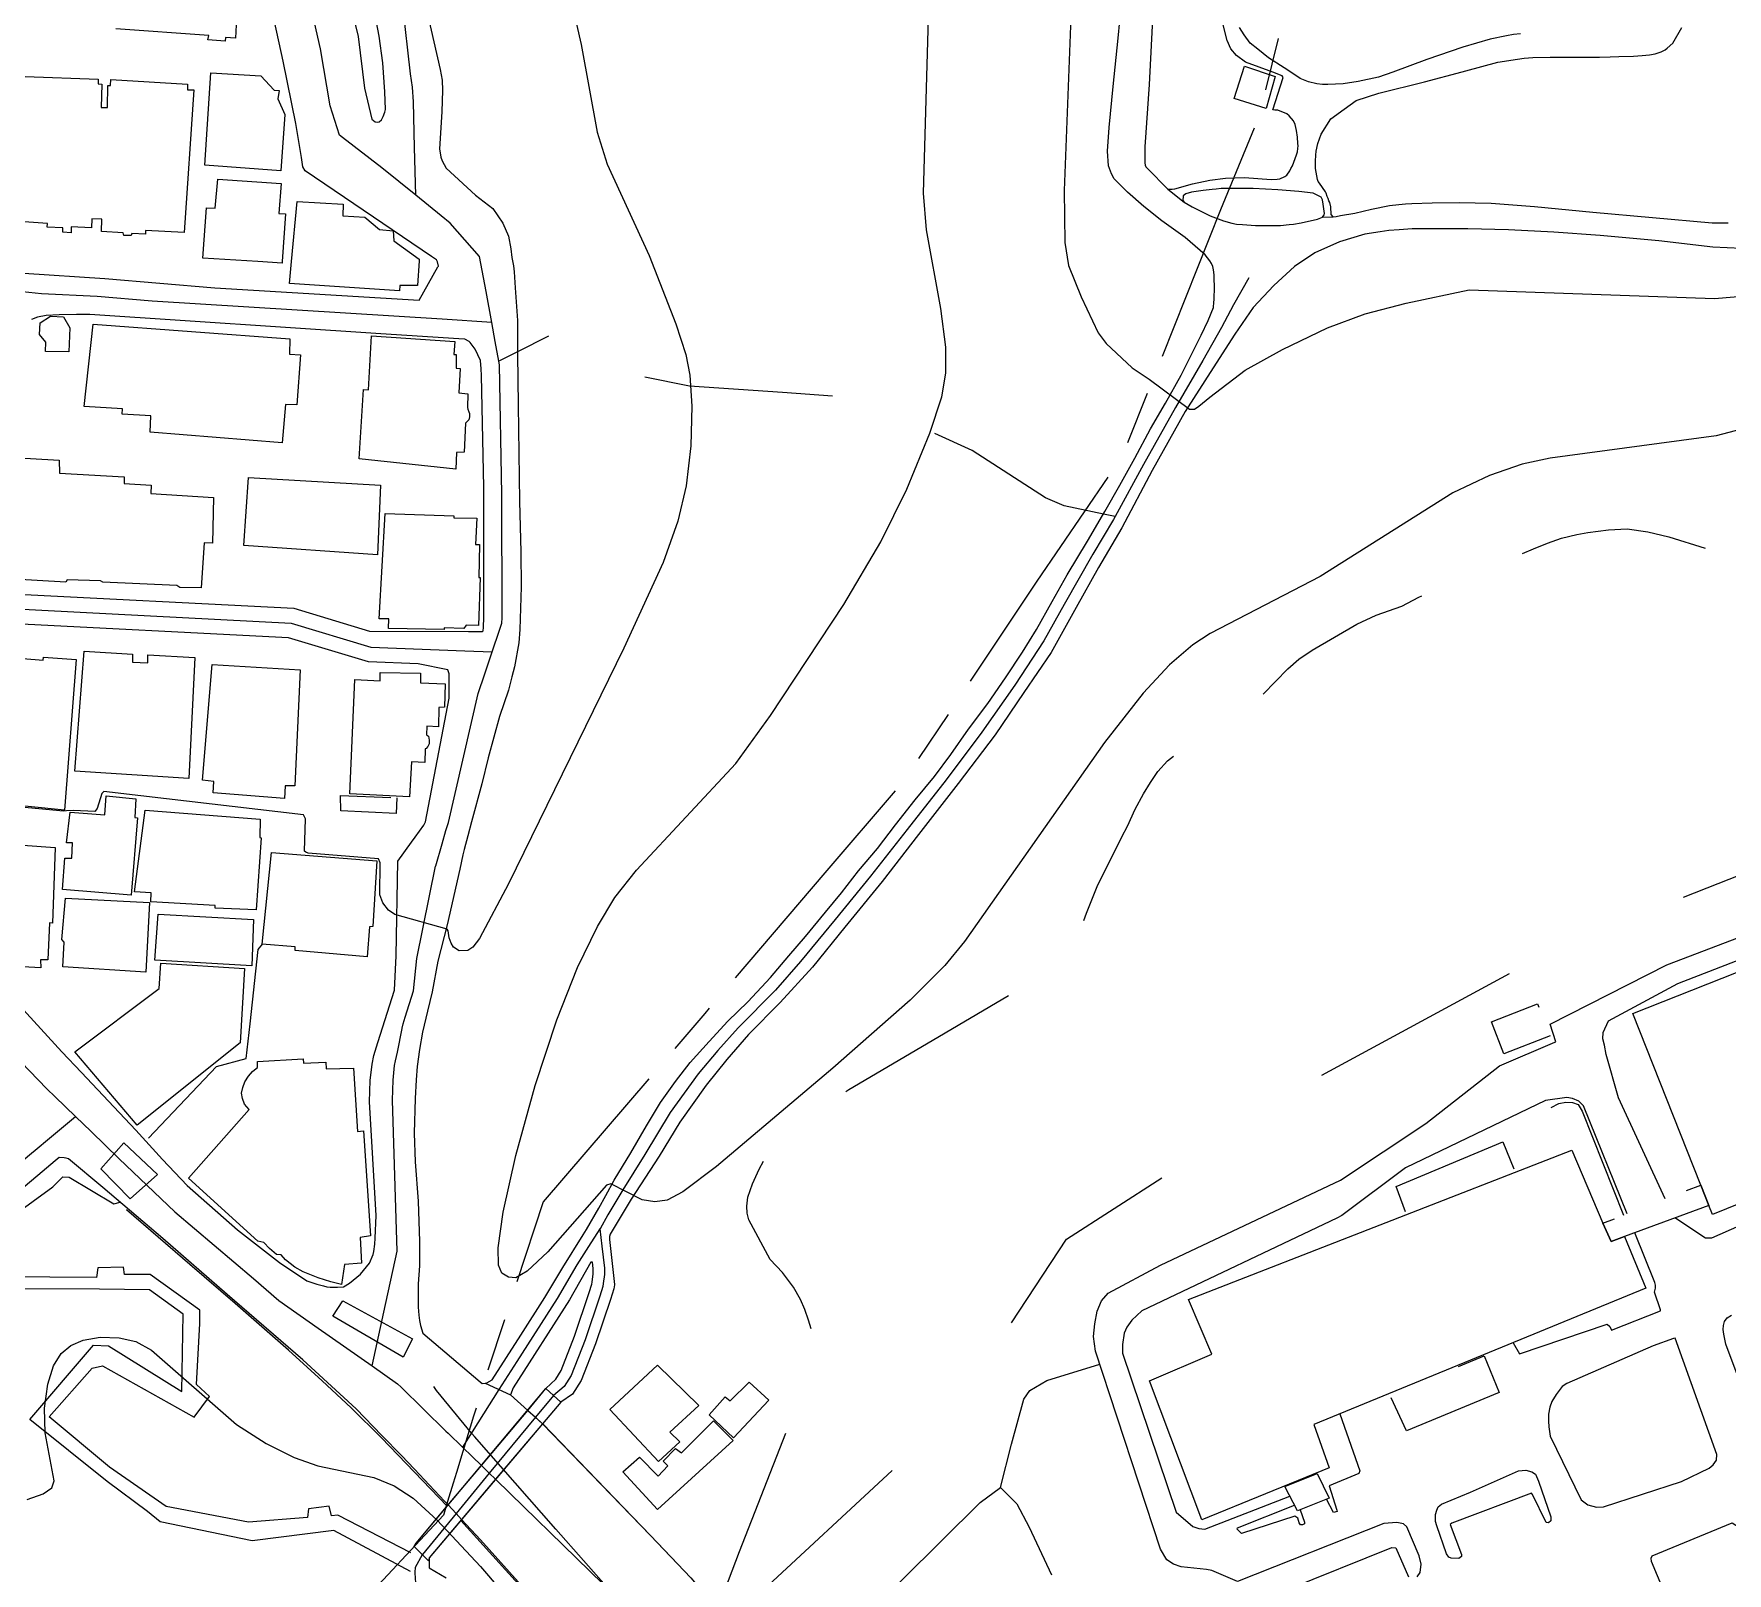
# Model space of a CAD drawing. Header units: millimetres. Extents: x 198785 to 203305, y 542885 to 545889.
# Drawn here: x 200143.1 to 200370.9, y 543731.9 to 543938.9 of the extents above; entities that cross this region are included whole.
import ezdxf

# ---------------------------------------------------------------- set-up
doc = ezdxf.new("R2010")
doc.units = ezdxf.units.MM
for name, pattern in [('FENCE_25K', [54.3, 28.7, -9.2, -16.4]), ('HIDDEN_BULD_25K', [28.8, 18.4, -10.4]), ('HIDDEN_EMD_25K', [50.97, 33.12, -5.36, 7.13, -5.36]), ('HIDDEN_IN_25K', [56.5, 36.5, -20]), ('HIDDEN_SORO_25K', [40.1, 25.4, -14.7])]:
    doc.linetypes.add(name, pattern=pattern)
for name, color, linetype in [('A0013114', 253, 'Continuous'), ('A0013117', 253, 'Continuous'), ('A0013118', 253, 'Continuous'), ('A0023119', 253, 'Continuous'), ('A0023214', 253, 'Continuous'), ('A0023217', 253, 'Continuous'), ('A0033324', 253, 'Continuous'), ('A0043325', 253, 'Continuous'), ('A0073340', 253, 'Continuous'), ('B0014111', 253, 'Continuous'), ('B0014112', 253, 'Continuous'), ('B0014113', 253, 'Continuous'), ('B0014115', 253, 'Continuous'), ('B0014116', 253, 'Continuous'), ('B0024120', 253, 'Continuous'), ('C0076117', 253, 'Continuous'), ('F0017111', 253, 'Continuous'), ('F0017114', 253, 'Continuous'), ('F0047224', 253, 'Continuous'), ('G0018117', 253, 'Continuous')]:
    doc.layers.add(name, color=color, linetype=linetype)

msp = doc.modelspace()

# ---------------------------------------------------------------- linework, layer by layer
at = {"layer": 'A0013114'}
for points in [[(200132.62, 543817.67), (200132.75, 543816.96), (200134.65, 543814.65), (200140.31, 543809.23), (200146.89, 543802.03), (200149.54, 543799.22), (200153.88, 543794.6), (200156.83, 543791.47), (200160.45, 543787.56), (200163.73, 543784.05), (200170.51, 543778.08), (200176.18, 543773.68), (200179.83, 543771.23), (200181.21, 543770.78), (200182.1, 543770.54), (200182.53, 543770.44), (200183, 543770.39), (200183.46, 543770.36), (200183.99, 543770.37)], [(200209.82, 543729.01), (200203.22, 543736.38), (200200.66, 543739.14), (200199.93, 543739.93), (200198.86, 543741.09), (200198.37, 543741.62), (200194.34, 543745.89), (200192.59, 543747.74), (200189.94, 543750.45), (200186.46, 543754), (200179.29, 543760.61), (200169.15, 543769.37), (200160.47, 543776.94), (200152.4, 543783.79), (200147.78, 543787.63), (200147.5, 543787.71)], [(200195.43, 543764.21), (200203.15, 543757.63), (200203.45, 543757.44), (200203.85, 543757.46)], [(200207.24, 543755.9), (200209.55, 543753.81), (200210.59, 543752.88), (200211.54, 543752.02), (200211.57, 543751.99), (200226.05, 543736.97), (200231.51, 543731.3), (200235.08, 543727.05), (200238.33, 543723.18), (200240.97, 543720.05), (200267.13, 543684.93), (200267.62, 543684.52), (200268.12, 543684.13), (200269.11, 543683.83)]]:
    msp.add_lwpolyline(points, dxfattribs=at)
at = {"layer": 'A0013117'}
for points in [[(200194.88, 543946.89), (200197.77, 543934.08), (200198.03, 543932.66), (200198.11, 543931.26), (200198.02, 543928.43), (200197.67, 543923.37), (200197.79, 543922.89), (200197.85, 543922.32), (200198.06, 543921.84), (200198.59, 543920.85), (200202.51, 543917.2), (200204.86, 543915.42), (200206.22, 543913.42), (200206.98, 543911.7), (200207.3, 543909.98), (200207.44, 543908.83), (200207.63, 543907.72), (200207.72, 543906.88), (200207.88, 543904.74), (200208.16, 543900.37), (200208.19, 543897.56), (200208.2, 543895.82), (200208.25, 543888.97), (200208.47, 543876.06), (200208.61, 543869.18), (200208.66, 543864.53), (200208.56, 543860.23), (200208.48, 543858.82), (200208.38, 543857.03), (200207.79, 543853.77), (200207.44, 543852.44), (200206.97, 543850.66), (200205.74, 543847.09), (200204.25, 543841.53), (200203.4, 543838.06), (200201.99, 543832.94), (200201.51, 543831.07), (200201.03, 543829.2), (200200.85, 543828.49), (200200.41, 543826.57), (200198.7, 543819.11), (200197.46, 543814.2), (200196.71, 543810.08), (200196.09, 543807.47), (200195.42, 543804.65), (200195, 543802.35), (200194.7, 543800.06), (200194.55, 543798.26), (200194.42, 543795.76), (200194.3, 543791.09), (200194.42, 543787.21), (200194.8, 543781.94), (200194.99, 543776.51), (200195.01, 543773.26), (200194.84, 543770.82), (200194.84, 543767.68), (200194.91, 543766.61), (200194.99, 543765.87), (200195.12, 543765.22), (200195.43, 543764.21)], [(200141.8, 543906.73), (200152.67, 543906.01), (200167.46, 543904.76), (200194.96, 543903.07), (200197.47, 543907.57), (200197.56, 543907.65), (200197.41, 543908.24), (200197.27, 543908.52), (200196.63, 543908.94), (200179.63, 543920.46), (200179.32, 543921.01), (200179.11, 543922.26), (200178.35, 543926.82), (200176.65, 543935.23), (200174.57, 543944.89)], [(200185.15, 543945.11), (200186.73, 543938.52), (200187.61, 543931.58), (200188.58, 543927.4), (200189.02, 543927.04), (200189.4, 543927), (200189.59, 543927.07), (200189.9, 543927.34), (200190.13, 543927.78), (200190.34, 543928.35), (200190.42, 543928.7), (200190.36, 543931.09), (200190.07, 543935), (200189.59, 543938.59), (200188.54, 543944.02)], [(200203.85, 543757.46), (200204.06, 543757.52), (200204.76, 543757.9), (200208.61, 543763.92), (200211.85, 543768.99), (200214.28, 543773.02), (200217, 543777.39), (200217.44, 543778.13), (200219.14, 543781.01), (200220.07, 543782.71), (200221.19, 543784.76), (200223.42, 543788.42), (200225.54, 543792.06), (200227.4, 543795.22), (200229.43, 543798.05), (200231.39, 543800.59), (200233.94, 543803.41), (200236.48, 543806.13), (200239.16, 543808.75), (200242.22, 543811.99), (200244.68, 543814.94), (200246.92, 543817.51), (200249.62, 543820.8), (200251.75, 543823.4), (200254.05, 543826.36), (200256.58, 543829.36), (200259.03, 543832.52), (200261.68, 543835.91), (200264.25, 543839.05), (200266.45, 543841.99), (200268.83, 543845.4), (200271.43, 543848.86), (200273.82, 543852.31), (200276.1, 543855.76), (200277.98, 543858.81), (200280.08, 543862.56), (200282.12, 543866.15), (200284.84, 543870.66), (200287.19, 543874.69), (200289.19, 543878.22), (200291.22, 543881.84), (200293.33, 543885.77), (200295.34, 543889.23), (200297.44, 543892.99), (200298.93, 543895.96), (200300.11, 543898.36), (200301.07, 543900.34), (200301.77, 543902.09), (200301.84, 543902.8), (200301.89, 543903.13), (200301.94, 543904.91), (200301.9, 543905.95), (200301.87, 543906.5), (200301.8, 543907.16), (200301.69, 543907.61)], [(200309.9, 543905.05), (200307.11, 543902.09), (200304.68, 543898.5), (200301.74, 543893.99), (200297.97, 543888.11), (200293.54, 543880.18), (200289.47, 543872.48), (200286.33, 543867.15), (200283.33, 543861.78), (200279.97, 543855.71), (200276.3, 543850.34), (200272.44, 543844.65), (200267.43, 543838.1), (200262.12, 543831.26), (200257.24, 543824.93), (200252.2, 543818.78), (200247.84, 543813.4), (200243.5, 543808.66), (200239.26, 543804.36), (200236.32, 543801), (200233.55, 543797.54), (200230.03, 543792.54), (200227.22, 543787.99), (200223.48, 543782.2), (200220.63, 543777.5), (200220.57, 543777.18), (200220.57, 543776.78), (200221.22, 543770.74), (200221.21, 543770.67), (200221.14, 543770.13), (200220.69, 543768.71), (200218.67, 543762.77), (200216.76, 543757.81), (200215.6, 543755.98), (200214, 543754.93), (200211.54, 543752.02), (200205.23, 543744.54), (200200.66, 543739.14), (200196.29, 543733.96), (200196.23, 543733.59)], [(200139.25, 543863.66), (200178.08, 543861.65), (200188.26, 543858.58), (200201.61, 543858.55), (200203.42, 543858.54), (200203.55, 543858.64), (200203.59, 543859.06), (200203.65, 543860.47), (200203.65, 543877.93), (200203.33, 543892.94), (200203.29, 543893.83), (200203.19, 543894.95), (200202.47, 543896.51), (200201.82, 543897.37), (200201.67, 543897.52), (200201.09, 543897.82), (200200.29, 543897.9), (200189.8, 543898.54), (200150.65, 543901.17), (200148.89, 543901.17)], [(200148.89, 543901.17), (200146.54, 543901.13), (200144.8, 543901), (200143.64, 543900.78), (200142.81, 543900.48)], [(200183.99, 543770.37), (200184.78, 543770.44), (200185.57, 543770.91), (200187.05, 543772.14), (200188.29, 543773.6), (200188.76, 543774.77), (200188.84, 543775.19), (200188.98, 543776.17), (200189.05, 543776.97), (200189.15, 543780.01), (200188.29, 543795.3), (200188.37, 543798.15), (200188.62, 543800.35), (200188.86, 543801.53), (200189.38, 543803.26), (200191.64, 543810.32), (200191.84, 543814.94), (200192.07, 543827.66), (200193.94, 543830.23), (200194.43, 543830.9), (200195.59, 543832.48), (200195.82, 543832.94), (200198.98, 543849.56), (200199, 543850.44), (200198.98, 543852.85), (200198.79, 543853.37), (200194.82, 543854.18), (200188.12, 543854.44), (200177.39, 543857.68), (200138.85, 543859.67)], [(200147.5, 543787.71), (200147.19, 543787.78), (200146.52, 543787.8), (200146.02, 543787.38), (200145.4, 543786.86), (200143.65, 543785.41), (200139.12, 543781.57)], [(200194.3, 543735.52), (200194.56, 543735.97), (200198.86, 543741.09), (200203.32, 543746.4), (200209.55, 543753.81), (200212.01, 543756.74), (200213.33, 543758.01), (200214.07, 543759.16), (200215.85, 543763.79), (200217.84, 543769.65), (200218.2, 543770.78), (200218.23, 543771.04), (200218.37, 543772.17), (200218.37, 543772.87), (200218.27, 543773.74), (200218.03, 543773.72), (200215.16, 543768.66), (200207.58, 543756.82), (200207.24, 543755.9)]]:
    msp.add_lwpolyline(points, dxfattribs=at)
at = {"layer": 'A0013118'}
for points in [[(200301.69, 543907.61), (200301.5, 543908.02), (200301.28, 543908.37), (200300.68, 543909.17), (200297.97, 543911.49), (200294.85, 543913.75), (200292.43, 543915.7), (200290.22, 543917.6), (200289.01, 543918.81), (200288.41, 543919.39), (200288.05, 543920.05), (200287.67, 543921.14), (200287.53, 543923.1), (200287.77, 543926.31), (200288.3, 543931.83), (200288.99, 543938.31), (200289.62, 543945.36)], [(200293.65, 543941.7), (200293.13, 543932.09), (200292.56, 543923.71), (200292.56, 543921.56), (200292.61, 543921.24), (200292.69, 543920.99), (200292.91, 543920.79), (200295.65, 543918.02), (200297.85, 543916.24), (200298.94, 543915.62), (200301.32, 543914.41), (200303.15, 543913.74), (200304.26, 543913.42), (200304.88, 543913.29), (200305.7, 543913.24), (200307.43, 543913.12), (200308.12, 543913.12), (200308.56, 543913.12), (200309.8, 543913.12), (200310.81, 543913.14), (200311.95, 543913.24), (200312.54, 543913.29), (200313.59, 543913.46), (200315.76, 543913.98), (200316.21, 543914.16), (200316.46, 543914.26), (200317.87, 543914.31), (200318.29, 543914.35), (200318.85, 543914.47), (200320.79, 543914.77), (200323.06, 543915.34), (200325.46, 543915.83), (200326.72, 543915.96), (200327.61, 543916.05), (200328.45, 543916.1), (200331.22, 543916.18), (200334.81, 543916.23), (200339.12, 543916.12), (200344.97, 543915.7), (200352.8, 543914.93), (200368.85, 543913.49), (200371.02, 543913.47)], [(200295.65, 543918.02), (200295.93, 543918.02), (200296.22, 543918.02), (200296.61, 543918.04), (200298.96, 543918.73), (200301.29, 543919.2), (200303.42, 543919.5), (200305.94, 543919.57), (200309.56, 543919.33), (200310.34, 543919.35), (200310.69, 543919.42), (200311.39, 543919.7), (200311.66, 543919.89), (200312.05, 543920.49), (200312.2, 543920.79), (200312.4, 543921.16), (200312.97, 543922.62), (200313.07, 543923.01), (200313.15, 543923.48), (200313.17, 543923.83), (200313.15, 543924.13), (200313.07, 543925.01), (200312.95, 543925.91), (200312.87, 543926.28), (200312.77, 543926.7), (200312.57, 543927.19), (200311.95, 543927.88), (200311.64, 543928.16), (200310.45, 543928.63), (200310.03, 543928.63), (200309.78, 543928.66), (200311.14, 543933.01), (200311.04, 543933.25), (200309.77, 543933.72), (200306.1, 543935.09), (200304.89, 543935.98), (200304.12, 543936.86), (200303.63, 543938.01), (200303.03, 543940.3)], [(200343.08, 543938.89), (200342.14, 543938.79), (200341.2, 543938.63), (200338.98, 543938.19), (200335.33, 543937.08), (200330.49, 543935.43), (200325.91, 543933.76), (200323.98, 543933.05), (200321.23, 543932.48), (200319.21, 543932.19), (200317.15, 543932.09), (200316.44, 543932.09), (200315.7, 543932.16), (200314.56, 543932.46), (200313.44, 543932.9), (200312.17, 543933.73), (200311.29, 543934.31), (200309.17, 543935.66), (200307.76, 543936.84), (200306.72, 543937.66), (200305.92, 543938.77), (200305.3, 543939.73)], [(200317.87, 543914.31), (200317.6, 543914.6), (200317.57, 543915.62), (200317.42, 543916.21), (200317.3, 543916.43), (200317.2, 543916.75), (200317.08, 543917.02), (200316.95, 543917.45), (200316.85, 543917.66), (200316.03, 543918.81), (200315.87, 543919.05), (200315.77, 543919.3), (200315.52, 543920.79), (200315.5, 543921.78), (200315.56, 543922.59), (200315.62, 543923.14), (200315.81, 543924.15), (200316.26, 543925.39), (200317.59, 543927.47), (200319.36, 543928.77), (200320.98, 543929.91), (200324.03, 543930.92), (200330.17, 543932.43), (200335.23, 543933.78), (200335.73, 543933.91), (200340.03, 543935.07), (200342.69, 543935.49), (200343.58, 543935.62), (200344.76, 543935.72), (200347.09, 543935.74), (200348.62, 543935.74), (200349.86, 543935.74), (200352.55, 543935.74), (200353.69, 543935.74), (200355.13, 543935.78), (200356.32, 543935.84), (200358.29, 543935.89), (200359.43, 543935.96), (200360.45, 543936.06), (200361.19, 543936.21), (200362.01, 543936.46), (200362.54, 543936.73), (200362.8, 543936.97), (200363.56, 543937.64), (200364.78, 543939.76)], [(200316.46, 543914.26), (200316.68, 543914.55), (200316.7, 543914.73), (200316.56, 543915.98), (200316.46, 543916.58), (200316.26, 543916.95), (200315.19, 543917.45), (200313.29, 543917.7), (200310.45, 543917.92), (200307.11, 543918.11), (200304.73, 543918.12), (200303.25, 543918.11), (200302.82, 543918.09), (200302.16, 543918.02), (200301.62, 543917.95), (200300.38, 543917.82), (200298.82, 543917.62), (200298.08, 543917.38), (200297.91, 543917.26), (200297.73, 543917.13), (200297.7, 543917), (200297.66, 543916.56), (200297.7, 543916.43), (200297.85, 543916.24)], [(200372.79, 543910.03), (200368.97, 543910.22), (200361.69, 543911.04), (200353.8, 543911.77), (200347.57, 543912.23), (200341.46, 543912.56), (200336, 543912.67), (200334.58, 543912.69), (200332.79, 543912.69), (200330.07, 543912.69), (200328.49, 543912.67), (200326.75, 543912.54), (200325.37, 543912.44), (200324.21, 543912.27), (200322.13, 543911.95), (200318.74, 543910.92), (200315.44, 543909.45), (200312.67, 543907.63), (200309.9, 543905.05)], [(200362.52, 543782.23), (200356.26, 543795.84), (200354.62, 543801.65), (200354.38, 543802.93), (200354.17, 543803.75), (200354.22, 543804.6), (200354.9, 543806.18), (200364.23, 543811.21), (200406.25, 543827.47)], [(200329.18, 543731.42), (200329.59, 543732.02), (200329.73, 543733.12), (200329.44, 543734.25), (200327.78, 543738.15), (200327.36, 543738.54), (200326.45, 543738.73), (200324.68, 543738.58), (200305.03, 543730.8), (200301.55, 543732.27), (200300.87, 543732.42), (200297.45, 543732.76), (200296.39, 543733.12), (200295.53, 543733.71), (200294.65, 543735.13), (200285.91, 543761.78), (200285.65, 543763.76), (200285.82, 543765.45), (200286.13, 543767.15), (200286.71, 543768.55), (200287.61, 543769.58), (200294.66, 543773.32), (200318.87, 543784.74), (200330.37, 543792.39), (200340.26, 543800.14), (200347.71, 543803.3), (200347.85, 543803.36), (200347.05, 543805.74), (200362.76, 543813.72), (200390.42, 543824.24)], [(200357.44, 543780.25), (200351.56, 543794.77), (200350.91, 543795.4), (200350.06, 543795.76), (200349.31, 543795.86), (200346.45, 543795.49), (200327.6, 543786.43), (200319.05, 543780.03), (200318.37, 543779.63), (200292.17, 543767.17), (200290.82, 543765.92), (200290.14, 543765), (200289.78, 543764.2), (200289.53, 543762.65), (200289.55, 543761.51), (200296.79, 543740.13), (200299.01, 543738.19), (200299.84, 543737.94), (200300.63, 543737.84), (200312.04, 543742.28)], [(200375.49, 543782.79), (200376.27, 543780.99), (200376.29, 543780.29), (200368.77, 543776.98), (200367.96, 543776.98), (200363.84, 543779.68)], [(200342.08, 543762.9), (200342.93, 543761.41), (200354.76, 543765.38), (200355.09, 543765.07), (200355.31, 543764.58), (200361.91, 543767.18), (200361.9, 543767.31), (200361.11, 543769.7), (200361.23, 543770.22), (200361.25, 543770.65), (200361.17, 543771.02), (200358.47, 543777.7)], [(200375.29, 543750.48), (200370.72, 543762.7), (200370.44, 543764.06), (200370.35, 543764.66), (200370.38, 543765.22), (200370.51, 543765.78), (200370.87, 543766.23), (200371.46, 543766.63)], [(200363.9, 543763.51), (200363.65, 543763.48), (200360.94, 543762.48), (200349.31, 543757.42), (200348.7, 543757.01), (200347.87, 543755.94), (200347.31, 543755.01), (200347.04, 543754.24), (200346.86, 543753.28), (200346.86, 543752.34), (200346.88, 543751.58), (200347.08, 543750.34), (200351.22, 543741.79), (200352.15, 543741.11), (200353.29, 543740.8), (200354.24, 543740.82), (200364.72, 543744.25), (200368.47, 543746.03), (200369.01, 543746.49), (200369.43, 543747.1), (200369.5, 543747.88), (200363.9, 543763.51)], [(200318.79, 543753.34), (200321.47, 543745.66), (200321.33, 543745.34), (200317.34, 543743.64), (200318.37, 543740.41), (200318.44, 543740.2), (200317.92, 543740.08), (200317.01, 543741.89)], [(200346.85, 543738.7), (200346.55, 543738.73), (200344.69, 543742.48), (200344.55, 543742.66), (200333.85, 543738.65), (200333.61, 543738.46), (200335.15, 543734.41), (200335.14, 543734.15), (200334.8, 543733.9), (200333.77, 543733.92), (200333.44, 543734.09), (200333.14, 543734.54), (200331.82, 543738.29), (200331.66, 543738.85), (200331.67, 543739.79), (200331.83, 543740.38), (200332.03, 543740.82), (200332.46, 543741.19), (200336.37, 543742.82), (200342.81, 543745.69), (200343.78, 543745.78), (200344.6, 543745.55), (200345.08, 543745.22), (200345.51, 543744.29), (200347.15, 543739.49), (200347.15, 543738.96), (200346.85, 543738.7)], [(200313.45, 543740.42), (200314.03, 543738.78), (200314.03, 543738.56), (200313.77, 543738.43), (200313.47, 543738.44), (200313.32, 543738.69), (200313.13, 543739.3), (200312.74, 543739.59), (200305.55, 543737.27), (200304.98, 543737.84), (200305.01, 543738.03), (200312.68, 543741.07)], [(200351.34, 543724.7), (200362.06, 543729.05), (200362.38, 543729.27), (200362.32, 543729.65), (200360.7, 543733.48), (200360.64, 543733.95), (200360.78, 543734.24), (200371.55, 543738.67), (200372.06, 543738.38), (200372.6, 543737.7), (200374.9, 543731.92), (200374.9, 543731.42), (200374.61, 543730.97)], [(200311.74, 543729.74), (200325.79, 543735.35), (200326.3, 543735.31), (200328, 543731.41)]]:
    msp.add_lwpolyline(points, dxfattribs=at)
at = {"layer": 'A0023119', "linetype": 'HIDDEN_SORO_25K', "flags": 128}
for points in [[(200235.08, 543727.05), (200238.05, 543734.84), (200244.94, 543752.47), (200245.96, 543754.82), (200246.8, 543757.16), (200247.58, 543759.71), (200248, 543762.67), (200247.81, 543764.28), (200247.3, 543765.95), (200246.82, 543767.37), (200246.26, 543768.72), (200245.28, 543770.36), (200243.83, 543772.34), (200242.16, 543774.11), (200239.29, 543779.43), (200239.08, 543780.33), (200239.04, 543781.25), (200239.16, 543782.48), (200239.78, 543784.29), (200240.68, 543786.24), (200241.88, 543788.4), (200243.73, 543790.75), (200249.55, 543794.96), (200252.76, 543796.93), (200263.19, 543803.1), (200275.85, 543810.57), (200279.93, 543813.1), (200280.61, 543813.67), (200281.52, 543814.81), (200282.34, 543815.95), (200283.12, 543817.13), (200283.95, 543818.71), (200284.71, 543820.65), (200286.15, 543824.25), (200289.45, 543830.93), (200290.21, 543832.35), (200291.26, 543834.64), (200292.38, 543836.72), (200293.3, 543838.24), (200294.29, 543839.71), (200295.59, 543841.13), (200298.27, 543843.23), (200300.2, 543844.57), (200303.25, 543846.32), (200304.44, 543846.98), (200305.83, 543847.75), (200306.91, 543848.6), (200308.14, 543849.8), (200311.79, 543853.5), (200313.27, 543854.82), (200315.08, 543856.03), (200321.09, 543859.5), (200323.68, 543860.71), (200327.11, 543861.96), (200329.4, 543863.13), (200334.78, 543865.84), (200340.12, 543867.54), (200341.45, 543868.14), (200343.25, 543868.99), (200344.82, 543869.63), (200346.72, 543870.42), (200348.6, 543871.09), (200350.65, 543871.56), (200352.15, 543871.84), (200354.9, 543872.19), (200357.45, 543872.33), (200360.21, 543871.93), (200363.02, 543871.26), (200368.01, 543869.72), (200370.44, 543868.96), (200374.75, 543867.78), (200376.46, 543867.3), (200382.74, 543864.92), (200385.21, 543864.13), (200388.86, 543863.24), (200391.42, 543862.9), (200393.78, 543863.06), (200395.37, 543863.38), (200397.08, 543863.66), (200402.71, 543866.45), (200410.19, 543871.55), (200413.89, 543875.65), (200415.14, 543877.07), (200416.13, 543878.53), (200417.52, 543880.95), (200418.15, 543882.61), (200418.42, 543884.16), (200418.78, 543885.85), (200419.25, 543888.16), (200419.72, 543890.49), (200420.1, 543892.42), (200420.83, 543896.37), (200420.99, 543898.02), (200421.45, 543900.3), (200421.7, 543901.87), (200422.09, 543903.24), (200422.77, 543904.58), (200423.94, 543905.5), (200426.4, 543906.54), (200432.17, 543908.07), (200437.74, 543909.82), (200438.79, 543910.3), (200440.6, 543911.5), (200445.21, 543917.48), (200446.8, 543919.33), (200456.02, 543925.24), (200459.06, 543927.54), (200461.6, 543933.58)], [(200286.98, 543874.32), (200281.72, 543875.42), (200279.2, 543876.49), (200269.31, 543882.89), (200259.58, 543887.33), (200252.09, 543890.04), (200243.83, 543890.67), (200231.33, 543891.53), (200224.41, 543892.91), (200218.12, 543896.6), (200213.78, 543898.91), (200212.53, 543898.31), (200208.2, 543896.13)], [(200208.2, 543896.13), (200205.68, 543894.86)], [(200288.56, 543874), (200286.98, 543874.32)], [(200273.15, 543743.45), (200274.63, 543749.27), (200276.26, 543755.32), (200277.1, 543756.49), (200279.39, 543757.83), (200286.49, 543760.02)], [(200273.7, 543713.98), (200273.19, 543713.71), (200270.2, 543711.37), (200267.21, 543709.8), (200263.86, 543709.51), (200260.53, 543709.85), (200257.65, 543710.89), (200254.99, 543713.61), (200253.59, 543716.71), (200252.87, 543720.67), (200252.93, 543722.13), (200253.35, 543724.18), (200254.01, 543725.22), (200259.95, 543731.07), (200270.39, 543741.41), (200273.15, 543743.45)], [(200273.15, 543743.45), (200275.35, 543741.24), (200276.98, 543738.12), (200280.02, 543731.7)], [(200126.62, 543718.54), (200127.98, 543719.91), (200129.97, 543721.92), (200135.5, 543724.76), (200141.36, 543728.84), (200142.82, 543729.45), (200148.89, 543729.52), (200156.55, 543727.18), (200157.17, 543726.41), (200157.11, 543722.21), (200158.43, 543716.61), (200159.67, 543715.96), (200166.38, 543714.47), (200169.41, 543714.1), (200171.61, 543713.83), (200173.7, 543713.5), (200174.66, 543713.18), (200177.66, 543712.57), (200178.68, 543712.35), (200180.3, 543712.2), (200181.02, 543712.13), (200182.76, 543712.12), (200183.04, 543712.22), (200183.86, 543712.53), (200184.84, 543713.28), (200186.61, 543717.04), (200187.67, 543718.08), (200188.23, 543718.31), (200189.47, 543718.53), (200192.02, 543719.21), (200192.62, 543719.53), (200193.43, 543720.08), (200193.82, 543720.52), (200194.15, 543721.15), (200194.36, 543721.9), (200194.72, 543726.55), (200194.51, 543730.68), (200194.47, 543731.19), (200194.43, 543731.99), (200194.46, 543732.72), (200195.4, 543734.42)]]:
    msp.add_lwpolyline(points, dxfattribs=at)
at = {"layer": 'A0023214'}
msp.add_lwpolyline([(200132.15, 543810.21), (200144.87, 543797.05), (200145.98, 543795.97), (200148.72, 543793.32), (200150.82, 543791.3), (200154.61, 543787.63), (200162.1, 543780.5), (200172.67, 543771.53), (200176.08, 543768.57), (200181.35, 543764.88), (200188.62, 543759.78), (200192.05, 543757.38), (200192.52, 543756.92), (200198.56, 543751.03), (200198.85, 543750.75), (200200.77, 543748.88), (200202.08, 543747.6), (200203.32, 543746.4), (200204.39, 543745.35), (200205.23, 543744.54), (200207.18, 543742.63), (200225.04, 543725.23)], dxfattribs=at)
at = {"layer": 'A0023217'}
for points in [[(200194.49, 543917.19), (200194.34, 543923.61), (200194.19, 543929.76), (200194.04, 543931.72), (200193.81, 543933.51), (200192.74, 543942.68), (200189.59, 543955.35), (200187.24, 543964.78), (200173.43, 544022.99), (200172.76, 544027.05), (200172.5, 544030.52), (200172.5, 544033.91)], [(200194.49, 543917.19), (200189.95, 543920.86), (200184.66, 543924.94), (200184.25, 543925.26), (200182.98, 543929.2), (200181.69, 543936.87), (200179.86, 543945), (200178.96, 543948.36), (200177.83, 543951.14), (200176.01, 543954.8), (200175.75, 543955.27), (200174.66, 543957.28), (200172.91, 543960.18), (200170.56, 543964.06), (200164.91, 543972.87), (200163.12, 543975.86), (200161.43, 543978.68)], [(200204.71, 543900.1), (200203.95, 543904.23), (200203.09, 543908.94), (200199.13, 543913.43), (200197.9, 543914.43), (200194.49, 543917.19)], [(200306.56, 543906.09), (200304.48, 543902.44), (200302.87, 543899.42), (200300.34, 543894.97), (200296.66, 543888.67), (200292.38, 543881.01), (200288.56, 543874), (200288.33, 543873.59), (200285.58, 543868.91), (200281.7, 543862.17), (200278.98, 543857.26), (200275.06, 543851.33), (200270.64, 543845.02), (200265.84, 543838.58), (200260.58, 543831.89), (200255.64, 543825.64), (200250.91, 543819.79), (200246.26, 543814.17), (200242.86, 543810.33), (200237.87, 543805.24), (200235.13, 543802.21), (200232.47, 543799.06), (200228.71, 543793.88), (200225.32, 543788.2), (200222.34, 543783.48), (200220.35, 543780.08), (200219.28, 543778.23), (200219.27, 543778.22)], [(200204.71, 543900.1), (200198.03, 543900.52), (200159.06, 543902.96), (200151.66, 543903.59), (200144.17, 543903.93), (200140.76, 543904.29), (200137.25, 543904.66)], [(200204.78, 543855.8), (200205.76, 543858.72), (200206.07, 543859.65), (200206.11, 543860.35), (200206.06, 543877), (200205.76, 543894.38), (200205.68, 543894.86), (200205.18, 543897.54), (200204.71, 543900.1)], [(200134.59, 543862.32), (200137.64, 543861.87), (200139.05, 543861.67), (200177.73, 543859.66), (200188.45, 543856.43), (200201.11, 543855.94), (200204.78, 543855.8)], [(200188.62, 543759.78), (200190.2, 543767.03), (200191.99, 543775.2), (200191.35, 543795.53), (200191.46, 543798.21), (200191.66, 543800.2), (200191.78, 543800.79), (200192.02, 543801.99), (200192.66, 543805.14), (200192.67, 543805.21), (200192.79, 543805.8), (200193.05, 543806.67), (200194.18, 543810.2), (200194.65, 543814.57), (200197.17, 543826.99), (200197.18, 543827.01), (200198.04, 543829.97), (200198.56, 543831.77), (200198.88, 543832.86), (200202.89, 543850.21), (200203.78, 543852.83), (200204.78, 543855.8)], [(200140.21, 543786.2), (200142.55, 543788.16), (200143.57, 543789.02), (200144.95, 543790.17), (200148.72, 543793.32)], [(200219.27, 543778.22), (200219.53, 543775.9), (200219.87, 543772.95), (200219.87, 543772.08), (200219.72, 543770.85), (200219.67, 543770.46), (200219.26, 543769.18), (200217.26, 543763.28), (200215.41, 543758.48), (200214.47, 543757), (200213.02, 543755.82), (200210.59, 543752.88), (200204.39, 543745.35), (200199.93, 543739.93), (200195.4, 543734.42)], [(200219.27, 543778.22), (200217.74, 543775.85), (200216.16, 543773.37), (200213.5, 543768.83), (200208.09, 543760.37), (200205.69, 543756.61), (200200.77, 543748.88)]]:
    msp.add_lwpolyline(points, dxfattribs=at)
at = {"layer": 'A0033324', "linetype": 'HIDDEN_IN_25K', "flags": 128}
msp.add_lwpolyline([(200203.15, 543757.63), (200203.45, 543757.44), (200203.85, 543757.46), (200207.24, 543755.9), (200209.55, 543753.81), (200211.56, 543752.01), (200226.05, 543736.97), (200231.51, 543731.3), (200238.33, 543723.18), (200240.97, 543720.05), (200267.13, 543684.93), (200268.12, 543684.13), (200269.11, 543683.83), (200265.32, 543682.14), (200264.6, 543681.99), (200263.96, 543682.02), (200246.94, 543700.57), (200237.3, 543711.1), (200233.39, 543715.24), (200229.3, 543719.84), (200213.35, 543737.82), (200202.39, 543750.31), (200202.06, 543750.68), (200197.27, 543756.46), (200196.81, 543757.16), (200196.34, 543757.96), (200195.89, 543758.96), (200195.42, 543760.45), (200195.12, 543765.22), (200195.43, 543764.21), (200203.15, 543757.63)], dxfattribs=at)
at = {"layer": 'A0043325'}
for points in [[(200159.76, 543785.53), (200156.1, 543782.25), (200152.15, 543786.3), (200155.22, 543789.79), (200159.76, 543785.53)], [(200194.04, 543763.42), (200192.82, 543760.95), (200183.35, 543766.48), (200184.7, 543768.52), (200194.04, 543763.42)]]:
    msp.add_lwpolyline(points, dxfattribs=at)
at = {"layer": 'A0073340'}
msp.add_lwpolyline([(200196.29, 543733.96), (200196.23, 543733.59), (200194.3, 543735.52), (200194.56, 543735.97), (200212.01, 543756.74), (200214, 543754.93), (200196.29, 543733.96)], dxfattribs=at)
at = {"layer": 'B0014111'}
for points in [[(200368.43, 543781.37), (200367.34, 543784.11), (200358.17, 543807.16), (200402.17, 543824.54), (200403.52, 543820.83), (200406.67, 543821.96), (200409.17, 543815.94), (200407.25, 543815.2), (200410.18, 543807.79), (200412.29, 543808.56), (200414.51, 543802.14), (200411.03, 543800.01), (200412.14, 543797.61), (200368.92, 543780.14), (200368.43, 543781.37)], [(200158.7, 543822.11), (200158.19, 543812.71), (200147.03, 543813.46), (200147.22, 543816.75), (200146.89, 543817.13), (200147.37, 543822.69), (200158.7, 543822.11)], [(200172.69, 543819.8), (200172.43, 543813.58), (200159.42, 543814.35), (200159.84, 543820.52), (200172.69, 543819.8)], [(200170.87, 543803.22), (200157.01, 543792.15), (200148.63, 543802.03), (200160, 543810.55), (200160.2, 543813.96), (200171.48, 543813.24), (200170.87, 543803.22)], [(200179.36, 543801.08), (200179.4, 543800.49), (200182.4, 543800.62), (200182.46, 543799.71), (200186.12, 543799.84), (200186.66, 543791.32), (200187.47, 543791.38), (200188.41, 543777.26), (200187.01, 543777.07), (200187.21, 543773.61), (200184.93, 543773.43), (200184.5, 543770.74), (200183.08, 543771.1), (200181.38, 543771.61), (200179.35, 543772.42), (200178.22, 543773.08), (200176.98, 543774.05), (200176.39, 543774.72), (200175.76, 543774.75), (200174.82, 543775.56), (200174.08, 543776.4), (200173.24, 543776.55), (200163.94, 543785.02), (200172.11, 543794.25), (200171.48, 543795), (200171.18, 543795.74), (200171.08, 543796.45), (200171.23, 543797.2), (200171.52, 543797.99), (200172.02, 543798.75), (200172.56, 543799.37), (200173.04, 543799.79), (200173.23, 543799.91), (200173.22, 543800.73), (200179.36, 543801.08)], [(200354.17, 543778.97), (200355.26, 543776.51), (200357.07, 543777.18), (200359.95, 543770.23), (200315.28, 543751.9), (200317.35, 543746.1), (200300.21, 543739.11), (200293.2, 543757.76), (200301.56, 543761.38), (200298.45, 543768.73), (200350, 543788.8), (200354.17, 543778.97)], [(200230, 543749.59), (200227.14, 543746.93), (200220.59, 543753.93), (200226.99, 543759.9), (200232.56, 543754.46), (200228.66, 543750.89), (200230, 543749.59)], [(200241.97, 543755.17), (200237.21, 543750.11), (200233.95, 543753.21), (200236.11, 543755.64), (200236.77, 543755.1), (200239.34, 543757.59), (200241.97, 543755.17)], [(200237.18, 543749.74), (200226.99, 543740.5), (200222.34, 543745.55), (200224.57, 543747.51), (200227.1, 543744.94), (200228.41, 543746.35), (200227.76, 543746.99), (200229.45, 543748.66), (200230.24, 543748.08), (200234.52, 543752.41), (200237.18, 543749.74)]]:
    msp.add_lwpolyline(points, dxfattribs=at)
at = {"layer": 'B0014112'}
for points in [[(200176.38, 543918.76), (200176.06, 543914.74), (200176.97, 543914.7), (200176.55, 543908.29), (200176.54, 543908.07), (200173.26, 543908.28), (200165.87, 543908.74), (200166.36, 543915.51), (200167.54, 543915.47), (200167.88, 543919.37), (200176.38, 543918.76)], [(200189.76, 543878.23), (200189.34, 543868.83), (200171.36, 543870.08), (200171.99, 543879.22), (200189.76, 543878.23)]]:
    msp.add_lwpolyline(points, dxfattribs=at)
at = {"layer": 'B0014113'}
for points in [[(200141.96, 543933.15), (200151.79, 543932.79)], [(200176.88, 543928.06), (200176.37, 543920.46), (200166.14, 543921.22), (200166.93, 543933.63), (200173.67, 543933.26), (200175.47, 543931.33), (200176.12, 543931.29), (200175.95, 543930.14), (200176.88, 543928.06)], [(200151.79, 543932.79), (200151.78, 543932.17), (200152.28, 543932.11), (200152.19, 543928.98), (200153.04, 543929), (200153.08, 543931.96), (200153.45, 543931.94), (200153.48, 543932.75), (200163.8, 543932.12), (200163.81, 543931.36), (200164.67, 543931.38), (200163.35, 543912.2), (200158.15, 543912.43), (200158.15, 543911.94), (200156.3, 543912.06), (200156.21, 543911.77), (200155.22, 543911.79), (200155.16, 543912.14), (200152.25, 543912.3), (200152.29, 543913.96), (200150.92, 543914), (200150.9, 543912.79), (200148.14, 543912.93), (200148.13, 543912.15), (200147.02, 543912.21), (200147.05, 543912.8), (200144.91, 543912.92), (200144.95, 543913.38), (200139.94, 543913.76)], [(200194.94, 543908.39), (200194.73, 543905.05), (200192.37, 543905.07), (200192.32, 543904.34), (200177.53, 543905.33), (200177.8, 543908.3), (200178.54, 543916.36), (200184.72, 543916), (200184.69, 543914.44), (200187.66, 543914.24), (200189.61, 543912.58), (200191.45, 543912.42), (200191.53, 543911.08), (200194.95, 543908.58), (200194.94, 543908.39)], [(200178.99, 543895.73), (200178.5, 543889.01), (200176.97, 543889.06), (200176.54, 543883.91), (200158.76, 543885.35), (200158.85, 543887.51), (200155.01, 543887.76), (200155.04, 543888.49), (200149.92, 543888.8), (200151.12, 543899.85), (200177.55, 543897.88), (200177.5, 543895.84), (200178.99, 543895.73)], [(200200.46, 543893.89), (200200.27, 543890.61), (200201.51, 543890.5), (200201.46, 543888.67), (200201.52, 543888.42), (200201.65, 543888.07), (200201.72, 543887.85), (200201.74, 543887.69), (200201.74, 543887.52), (200201.72, 543887.38), (200201.63, 543887.01), (200201.18, 543886.54), (200201.02, 543882.65), (200199.96, 543882.62), (200199.9, 543880.38), (200186.89, 543881.75), (200187.48, 543891.08), (200188.12, 543891.03), (200188.53, 543898.3), (200199.73, 543897.51), (200199.61, 543895.8), (200199.95, 543895.77), (200199.94, 543893.94), (200200.46, 543893.89)], [(200167.31, 543876.55), (200167.16, 543870.42), (200166.02, 543870.45), (200165.63, 543864.42), (200162.75, 543864.47), (200162.34, 543864.71), (200152.39, 543865.18), (200152.1, 543865.33), (200147.61, 543865.5), (200147.43, 543865.16), (200139.72, 543865.6), (200140.21, 543873.18), (200139.05, 543873.29), (200139.6, 543881.98), (200146.54, 543881.57), (200146.58, 543879.81), (200155.27, 543879.33), (200155.26, 543878.44), (200158.89, 543878.19), (200158.87, 543877.1), (200167.31, 543876.55)], [(200203.16, 543865.8), (200202.94, 543859.35), (200201.27, 543859.37), (200200.97, 543858.95), (200198.32, 543859.04), (200198.31, 543858.82), (200190.85, 543858.95), (200190.89, 543860.22), (200189.56, 543860.23), (200190.39, 543874.4), (200199.63, 543874.09), (200199.62, 543873.81), (200202.72, 543873.76), (200202.52, 543870.21), (200203.05, 543870.21), (200202.99, 543865.8), (200203.16, 543865.8)], [(200156.39, 543854.39), (200158.44, 543854.34), (200158.47, 543855.41), (200164.79, 543855.02), (200163.99, 543838.75), (200148.64, 543839.77), (200149.9, 543855.9), (200156.4, 543855.49), (200156.39, 543854.39)], [(200139.47, 543855.1), (200144.37, 543854.69), (200144.43, 543855.08), (200148.84, 543854.77), (200147.24, 543834.51), (200137.89, 543835.43), (200138.25, 543839), (200137.35, 543839.05), (200137.52, 543840.94), (200136.95, 543840.95), (200137.09, 543843.33), (200138.49, 543843.28), (200138.58, 543845.58), (200137.35, 543845.6), (200137.55, 543848.73), (200138.14, 543848.71), (200138.36, 543851.02), (200139.24, 543851.03), (200139.47, 543855.1)], [(200178.96, 543853.39), (200178.22, 543837.76), (200176.93, 543837.77), (200176.86, 543836.08), (200167.24, 543836.82), (200167.33, 543838.37), (200165.82, 543838.54), (200167.11, 543854.1), (200178.96, 543853.39)], [(200195.12, 543852.91), (200195.13, 543851.63), (200198.43, 543851.5), (200198.35, 543848.36), (200197.58, 543848.31), (200197.55, 543845.7), (200195.98, 543845.8), (200195.96, 543844.64), (200196.19, 543844.44), (200196.32, 543843.93), (200196.29, 543843.42), (200196.14, 543843.05), (200195.89, 543842.78), (200195.74, 543842.76), (200195.73, 543840.93), (200193.94, 543840.99), (200193.66, 543836.3), (200185.63, 543836.72), (200186.31, 543852.08), (200189.69, 543851.89), (200189.7, 543853), (200195.12, 543852.91)], [(200156.87, 543836.05), (200156.73, 543833.53), (200157.05, 543833.49), (200156.22, 543823.07), (200147, 543823.83), (200147.31, 543828.05), (200148.24, 543828.04), (200148.35, 543830.1), (200147.54, 543830.11), (200148.01, 543834.25), (200152.67, 543833.9), (200152.86, 543836.42), (200156.87, 543836.05)], [(200173.72, 543830.81), (200173.03, 543821.13), (200167.51, 543821.34), (200167.5, 543821.68), (200158.85, 543822.2), (200158.89, 543823.39), (200156.67, 543823.54), (200158.09, 543834.53), (200173.56, 543833.29), (200173.51, 543830.83), (200173.72, 543830.81)], [(200146, 543829.5), (200145.66, 543819.31), (200145.22, 543819.34), (200145, 543814.38), (200144.02, 543814.39), (200144.06, 543813.32), (200135.95, 543813.76), (200135.97, 543815.53), (200134.67, 543815.55), (200134.71, 543817.27), (200133.21, 543817.41), (200134.16, 543830.32), (200146, 543829.5)], [(200188.28, 543818.82), (200187.97, 543814.77), (200178.27, 543815.65), (200178.28, 543816.14), (200173.83, 543816.5), (200175.09, 543828.82), (200189.25, 543827.69), (200188.73, 543818.85), (200188.28, 543818.82)]]:
    msp.add_lwpolyline(points, dxfattribs=at)
at = {"layer": 'B0014115'}
msp.add_lwpolyline([(200170.51, 543943.75), (200170.26, 543938.31), (200168.92, 543938.42), (200168.88, 543937.91), (200166.53, 543938.08), (200166.68, 543938.69), (200154.17, 543939.55)], dxfattribs=at)
at = {"layer": 'B0014116', "linetype": 'HIDDEN_BULD_25K', "flags": 128}
for points in [[(200310.1, 543933.17), (200308.86, 543928.86), (200304.58, 543930.2), (200305.97, 543934.56), (200310.1, 543933.17)], [(200147.98, 543899.38), (200147.83, 543896.12), (200144.71, 543896.2), (200144.74, 543897.42), (200143.91, 543898.47), (200143.98, 543900.05), (200145.39, 543900.95), (200147.1, 543900.85), (200147.98, 543899.38)], [(200191.95, 543836.18), (200191.87, 543834.07), (200184.42, 543834.41), (200184.38, 543836.48), (200191.95, 543836.18)], [(200347.07, 543804.19), (200340.82, 543801.76), (200339.17, 543806.05), (200345.37, 543808.45), (200345.91, 543807.1), (200346.65, 543805.25), (200346.66, 543805.21), (200347.07, 543804.19)], [(200368.43, 543781.37), (200357.07, 543777.18), (200355.26, 543776.51), (200354.17, 543778.97), (200367.34, 543784.11), (200368.43, 543781.37)], [(200340.19, 543756.2), (200327.73, 543751.04), (200325.52, 543755.92), (200338.21, 543761.13), (200340.19, 543756.2)], [(200317.33, 543742.02), (200313.1, 543740.28), (200311.38, 543743.55), (200315.72, 543745.32), (200317.33, 543742.02)]]:
    msp.add_lwpolyline(points, dxfattribs=at)
at = {"layer": 'B0024120', "linetype": 'FENCE_25K', "flags": 128}
msp.add_lwpolyline([(200275.84, 543690.04), (200269.93, 543687.58), (200239.87, 543725.12), (200240.7, 543729.15), (200263.94, 543750.72), (200273.89, 543764.48), (200282.03, 543776.83), (200315.78, 543798.55), (200348.74, 543816.4), (200379.13, 543828.38), (200415.09, 543842.66), (200432.92, 543851.26), (200434.01, 543852.14), (200435.42, 543854.53), (200443.13, 543874.07), (200446.17, 543901.02), (200446.49, 543902.13), (200447.1, 543903.45), (200447.96, 543904.18), (200471.68, 543912.77)], dxfattribs=at)
at = {"layer": 'C0076117'}
for points in [[(200135.56, 543776.5), (200145.67, 543783.85), (200147.01, 543785.22), (200147.88, 543785.16), (200153.91, 543781.59), (200154.72, 543781.82)], [(200193.78, 543732.15), (200183.5, 543737.65), (200172.49, 543736.26), (200160.1, 543738.84), (200158.4, 543740.21), (200152.98, 543744.26), (200142.57, 543752.56), (200151.17, 543762.57), (200153.18, 543762.48), (200163.02, 543756.34), (200163.23, 543766.75), (200158.69, 543770.01), (200151.98, 543770.11), (200136.74, 543770.16), (200129.83, 543769.74), (200129.06, 543772.43), (200128.31, 543776.24)], [(200193.85, 543734.64), (200184.02, 543739.73), (200183.15, 543739.61), (200182.87, 543740.91), (200180.05, 543740.59), (200179.92, 543739.42), (200172.02, 543738.78), (200160.94, 543740.88), (200153.29, 543746.18), (200145.18, 543752.96), (200150.99, 543759.48), (200152.35, 543759.79), (200164.71, 543752.89), (200166.77, 543755.68), (200165.02, 543757.3), (200165.47, 543765.48), (200165.44, 543767.29), (200158.76, 543772.06), (200155.31, 543772.08), (200155.17, 543773.07), (200151.73, 543772.96), (200151.55, 543771.67), (200132.65, 543771.79)], [(200196.29, 543733.96), (200196.3, 543732.65), (200198.57, 543731.28)]]:
    msp.add_lwpolyline(points, dxfattribs=at)
at = {"layer": 'F0017111'}
for points, elevation in [([(200282.99, 543953.16), (200282.98, 543950.5), (200281.7, 543917.81), (200281.78, 543910.82), (200282.29, 543907.75), (200283.97, 543903.55), (200286.29, 543898.7), (200287.36, 543897.24), (200290.84, 543893.98), (200293.15, 543892.44), (200298.58, 543888.41), (200299.22, 543888.41), (200299.8, 543888.81), (200301.31, 543890.05), (200306.03, 543893.69), (200311.08, 543896.44), (200317.12, 543899.35), (200322.18, 543901.24), (200327.69, 543902.67), (200336.19, 543904.48), (200369.16, 543903.3), (200373.92, 543903.69)], 60), ([(200215.12, 543944.52), (200216.74, 543937.48), (200218.89, 543925.66), (200220.22, 543921.39), (200225.91, 543909.09), (200229.46, 543899.92), (200230.8, 543895.79), (200231.38, 543892.98), (200231.65, 543888.83), (200231.5, 543883.5), (200230.88, 543878.12), (200229.76, 543873.38), (200227.76, 543867.81), (200222.46, 543856.31), (200206.95, 543824.61), (200203.07, 543817.25), (200202.17, 543816.07), (200201.49, 543815.66), (200200.33, 543815.6), (200199.59, 543816.08), (200199.25, 543816.63), (200198.98, 543817.35), (200198.87, 543818.28), (200198.7, 543818.49), (200191.68, 543820.49), (200190.82, 543821.05), (200190.06, 543822.05), (200189.66, 543823.11), (200189.71, 543827.44), (200189.5, 543827.95), (200180.01, 543828.73), (200179.7, 543828.85), (200179.55, 543828.99), (200179.68, 543833.34), (200179.38, 543833.9), (200157.54, 543836.46), (200152.56, 543837), (200152.27, 543836.73), (200151.63, 543834.73), (200151.32, 543834.35), (200148.45, 543834.47), (200147.52, 543834.44), (200147.12, 543834.39), (200138.05, 543835.21)], 40)]:
    msp.add_lwpolyline(points, dxfattribs=dict(at, elevation=elevation))
at = {"layer": 'F0017114', "elevation": 50}
for points in [[(200372.79, 543885.75), (200369.41, 543884.85), (200347.09, 543881.83), (200343.3, 543881.04), (200338.9, 543879.53), (200333.98, 543877.17), (200316.15, 543865.92), (200301.35, 543858.28), (200299, 543856.75), (200295.86, 543854.06), (200292.32, 543850.22), (200287.11, 543843.59), (200268.31, 543816.86), (200265.66, 543813.64), (200261, 543808.96), (200250.6, 543799.82), (200234.96, 543786.61), (200230.44, 543783.18), (200228.33, 543782.06), (200226.67, 543781.84), (200224.94, 543782.1), (200220.75, 543784.28), (200220.17, 543784.1), (200212.26, 543775.13), (200209.47, 543772.52), (200207.96, 543771.63), (200206.98, 543771.7), (200206.08, 543772.25), (200205.61, 543773.32), (200205.58, 543775.67), (200206.27, 543780.45), (200207.97, 543788.09), (200210.56, 543797.5), (200213.46, 543806.3), (200216.27, 543813.36), (200218.92, 543818.89), (200221.29, 543822.78), (200224.18, 543826.45), (200237.56, 543840.8), (200242.23, 543847.26), (200252.05, 543862.17), (200257.05, 543870.6), (200260.53, 543877.69), (200263.62, 543885.19), (200265.26, 543890.1), (200265.81, 543893.27), (200265.81, 543896.77), (200265.1, 543901.98), (200263.17, 543912.55), (200262.78, 543917.46), (200263.57, 543944.2)], [(200142.24, 543741.84), (200144.39, 543742.6), (200145.55, 543743.39), (200145.86, 543744.32), (200144.66, 543750.81), (200144.57, 543754.12), (200144.99, 543757.34), (200145.79, 543759.8), (200146.81, 543761.46), (200148.09, 543762.55), (200149.77, 543763.27), (200152.04, 543763.63), (200154.62, 543763.56), (200156.87, 543763.05), (200158.95, 543761.91), (200170.4, 543751.93), (200174.39, 543749.37), (200178.13, 543747.45), (200181.33, 543746.34), (200188.85, 543744.77), (200191.59, 543743.66), (200194.15, 543742), (200197.39, 543739.05), (200203.21, 543732.8), (200210.62, 543724.17)]]:
    msp.add_lwpolyline(points, dxfattribs=at)
at = {"layer": 'F0047224'}
for points in [[(200158.53, 543790.41), (200167.71, 543800.05), (200171.7, 543801.14), (200172.22, 543805.77), (200173.29, 543815.79), (200173.89, 543816.5)], [(200347.2, 543794.54), (200348.24, 543795.08), (200349.2, 543795.24), (200350.09, 543795.2), (200350.85, 543794.93), (200351.39, 543794.05), (200356.95, 543780.06)], [(200327.63, 543780.5), (200326.37, 543783.91), (200340.71, 543789.9), (200342.18, 543786.29)], [(200198.73, 543740.94), (200189.87, 543750.12), (200185.81, 543754.17), (200181.9, 543757.79), (200177.36, 543761.89), (200170.23, 543768.16), (200164.13, 543773.43), (200155.61, 543780.78)], [(200213.86, 543724.31), (200200.57, 543739.02)]]:
    msp.add_lwpolyline(points, dxfattribs=at)
at = {"layer": 'G0018117', "linetype": 'HIDDEN_EMD_25K', "flags": 128}
msp.add_lwpolyline([(201228.22, 544504.22), (201189.63, 544467.48), (201185.99, 544464.01), (201106.27, 544449.51), (201105.74, 544452.47), (201095.9, 544450.67), (201106.86, 544390.19), (201096.99, 544388.51), (201087.13, 544386.83), (201051.66, 544380.77), (201043.77, 544379.42), (201007.75, 544373.28), (201007.32, 544373.2), (200934.9, 544360.84), (200928.84, 544359.81), (200882.09, 544351.83), (200881.73, 544338.57), (200873.73, 544338.76), (200855.55, 544339.19), (200825.77, 544339.88), (200819.71, 544340.02), (200778.92, 544338.87), (200781.82, 544335.63), (200839.29, 544271.25), (200852.59, 544256.36), (200899.28, 544204.07), (200850.24, 544190.16), (200775.36, 544149.11), (200745.42, 544171.93), (200705.87, 544182.47), (200671.15, 544191.45), (200646.03, 544170.27), (200632.45, 544158.52), (200613.45, 544151.17), (200603.35, 544147.6), (200578.37, 544143.37), (200543.54, 544137.47), (200518.14, 544147.88), (200501.98, 544154.11), (200485.84, 544152.04), (200484.03, 544151.79), (200482.7, 544151.6), (200478.2, 544150.9), (200449.46, 544144.93), (200447.83, 544144.6), (200446.73, 544144.37), (200444.53, 544143.9), (200439.82, 544142.89), (200438.18, 544138.17), (200438.1, 544137.95), (200427.88, 544128.09), (200388.52, 544097.85), (200371.53, 544088.36), (200352.29, 544070.81), (200311.63, 544056.73), (200310.71, 544032.52), (200309.94, 544013.09), (200313.87, 543952.41), (200312.68, 543947.33), (200307.93, 543927.88), (200302.74, 543915.25), (200289.59, 543882.29), (200288.97, 543881.37), (200278.01, 543865.28), (200260.28, 543838.66), (200249.52, 543826.1), (200233.36, 543807.17), (200211.65, 543781.83), (200204.03, 543758.76), (200203.24, 543756.19), (200202.28, 543753.03), (200201.83, 543751.54), (200199.97, 543745.47), (200199.53, 543744), (200198.78, 543741.55), (200198.27, 543739.87), (200198.23, 543739.74), (200174.57, 543714.36), (200161.99, 543703.1), (200154.17, 543687.89), (200134.69, 543649.36), (200133.16, 543646.34), (200121.39, 543629.25), (200110.96, 543613.77), (200076.39, 543593.4), (200026.01, 543595.66)], dxfattribs=at)

doc.saveas('drawing.dxf')
